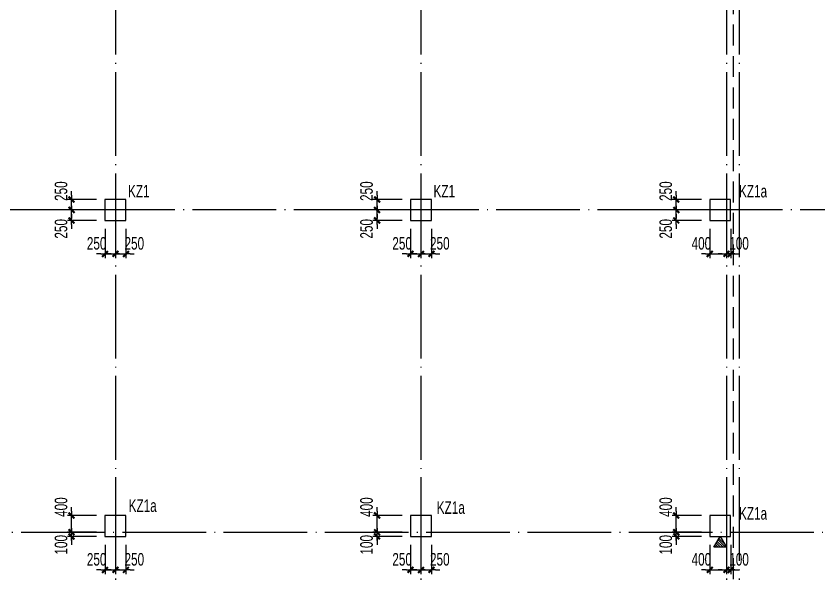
# Model space of a CAD drawing. Extents: x -21254 to 860439, y -324318 to 454338.
# Drawn here: x 565609 to 584794, y -138010 to -124607 of the extents above; entities that cross this region are included whole.
import ezdxf

# ---------------------------------------------------------------- set-up
doc = ezdxf.new("R2010")
doc.units = 0
doc.header["$LTSCALE"] = 1000
doc.header["$MEASUREMENT"] = 0
doc.linetypes.add('DASHED', pattern=[0.75, 0.5, -0.25])
doc.linetypes.add('DOTE', pattern=[2.42, 2, -0.2, 0.02, -0.2])
doc.layers.get('0').update_dxf_attribs({"linetype": 'CONTINUOUS'})
doc.layers.get('Defpoints').update_dxf_attribs({"linetype": 'CONTINUOUS', "lineweight": 5})
for name, color, linetype in [('COLU', 7, 'CONTINUOUS'), ('COLU_DIM', 3, 'CONTINUOUS'), ('DIMENSION', 3, 'CONTINUOUS'), ('DOTE', 1, 'DOTE'), ('S_BEAMDIMMASS', 2, 'CONTINUOUS'), ('TEXT', 7, 'CONTINUOUS'), ('洞口', 253, 'CONTINUOUS')]:
    doc.layers.add(name, color=color, linetype=linetype)
doc.styles.add('BW_Dim', font='Bweng.shx', dxfattribs={"width": 0.7, "bigfont": 'hztxt.shx'})
doc.dimstyles.new('Cyz_100_100', dxfattribs={"dimtxt": 300, "dimasz": 100, "dimexe": 100, "dimexo": 200, "dimgap": 100, "dimtad": 1, "dimdec": 0, "dimzin": 0, "dimdsep": 46, "dimtxsty": 'BW_Dim', "dimblk": '_bwk', "dimcen": 0, "dimclrt": 7, "dimadec": 0, "dimazin": 0, "dimtfac": 1, "dimtdec": 0, "dimtix": 1, "dimtmove": 2, "dimatfit": 0, "dimfxl": 1, "dimtolj": 1, "dimtzin": 0, "dimarcsym": 0})

# ---------------------------------------------------------------- blocks, each defined once
blk = doc.blocks.new('_bwk')
blk.add_line((-1, 0), (0, 0))
blk.add_lwpolyline([(-0.7, -0.7, 0.5, 0.5, 0), (0.7, 0.7, 0.5, 0.5, 0)], format="xyseb")
blk = doc.blocks.new('*D3033')
at = {"layer": 'COLU_DIM', "color": 0, "lineweight": -2, "transparency": 16777216}
for p, q in [((581385, -129141), (581385, -129041)), ((581985, -129241), (581285, -129241)), ((581385, -129491), (581385, -129241)), ((581985, -129491), (581285, -129491)), ((581385, -129591), (581385, -129691))]:
    blk.add_line(p, q, dxfattribs=at)
at = {"layer": 'Defpoints', "color": 0, "transparency": 16777216}
for p in [(581385, -129241), (582185, -129241), (582185, -129491)]:
    blk.add_point(p, dxfattribs=at)
at = {"layer": 'COLU_DIM', "color": 0, "lineweight": -2, "transparency": 16777216, "xscale": 100, "yscale": 100, "zscale": 100}
for p, rotation in [((581385, -129241), 270), ((581385, -129491), 90)]:
    blk.add_blockref('_bwk', p, dxfattribs=dict(at, rotation=rotation))
at = {"layer": 'COLU_DIM', "color": 7, "transparency": 16777216, "insert": (581135, -129691), "char_height": 300, "attachment_point": 5, "rotation": 90, "style": 'BW_Dim'}
blk.add_mtext('\\A1;250', dxfattribs=at)
blk = doc.blocks.new('*D3034')
at = {"layer": 'COLU_DIM', "color": 0, "lineweight": -2, "transparency": 16777216}
for p, q in [((581385, -128891), (581385, -128791)), ((581985, -128991), (581285, -128991)), ((581385, -129241), (581385, -128991)), ((581985, -129241), (581285, -129241)), ((581385, -129341), (581385, -129441))]:
    blk.add_line(p, q, dxfattribs=at)
at = {"layer": 'Defpoints', "color": 0, "transparency": 16777216}
for p in [(581385, -128991), (582185, -128991), (582185, -129241)]:
    blk.add_point(p, dxfattribs=at)
at = {"layer": 'COLU_DIM', "color": 0, "lineweight": -2, "transparency": 16777216, "xscale": 100, "yscale": 100, "zscale": 100}
for p, rotation in [((581385, -128991), 270), ((581385, -129241), 90)]:
    blk.add_blockref('_bwk', p, dxfattribs=dict(at, rotation=rotation))
at = {"layer": 'COLU_DIM', "color": 7, "transparency": 16777216, "insert": (581135, -128791), "char_height": 300, "attachment_point": 5, "rotation": 90, "style": 'BW_Dim'}
blk.add_mtext('\\A1;250', dxfattribs=at)
blk = doc.blocks.new('*D3035')
at = {"layer": 'COLU_DIM', "color": 0, "lineweight": -2, "transparency": 16777216}
for p, q in [((582185, -129691), (582185, -130391)), ((582585, -129691), (582585, -130391)), ((582085, -130291), (581985, -130291)), ((582185, -130291), (582585, -130291)), ((582685, -130291), (582785, -130291))]:
    blk.add_line(p, q, dxfattribs=at)
at = {"layer": 'Defpoints', "color": 0, "transparency": 16777216}
for p in [(582185, -129491), (582585, -129491), (582585, -130291)]:
    blk.add_point(p, dxfattribs=at)
at = {"layer": 'COLU_DIM', "color": 0, "lineweight": -2, "transparency": 16777216, "xscale": 100, "yscale": 100, "zscale": 100}
blk.add_blockref('_bwk', (582185, -130291), dxfattribs=at)
at = {"layer": 'COLU_DIM', "color": 0, "lineweight": -2, "transparency": 16777216, "xscale": 100, "yscale": 100, "zscale": 100, "rotation": 180}
blk.add_blockref('_bwk', (582585, -130291), dxfattribs=at)
at = {"layer": 'COLU_DIM', "color": 7, "transparency": 16777216, "insert": (581985, -130041), "char_height": 300, "attachment_point": 5, "style": 'BW_Dim'}
blk.add_mtext('\\A1;400', dxfattribs=at)
blk = doc.blocks.new('*D3036')
at = {"layer": 'COLU_DIM', "color": 0, "lineweight": -2, "transparency": 16777216}
for p, q in [((582585, -129691), (582585, -130391)), ((582685, -129691), (582685, -130391)), ((582485, -130291), (582385, -130291)), ((582585, -130291), (582685, -130291)), ((582785, -130291), (582885, -130291))]:
    blk.add_line(p, q, dxfattribs=at)
at = {"layer": 'Defpoints', "color": 0, "transparency": 16777216}
for p in [(582585, -129491), (582685, -129491), (582685, -130291)]:
    blk.add_point(p, dxfattribs=at)
at = {"layer": 'COLU_DIM', "color": 0, "lineweight": -2, "transparency": 16777216, "xscale": 100, "yscale": 100, "zscale": 100}
blk.add_blockref('_bwk', (582585, -130291), dxfattribs=at)
at = {"layer": 'COLU_DIM', "color": 0, "lineweight": -2, "transparency": 16777216, "xscale": 100, "yscale": 100, "zscale": 100, "rotation": 180}
blk.add_blockref('_bwk', (582685, -130291), dxfattribs=at)
at = {"layer": 'COLU_DIM', "color": 7, "transparency": 16777216, "insert": (582885, -130041), "char_height": 300, "attachment_point": 5, "style": 'BW_Dim'}
blk.add_mtext('\\A1;100', dxfattribs=at)
blk = doc.blocks.new('*D3037')
at = {"layer": 'COLU_DIM', "color": 0, "lineweight": -2, "transparency": 16777216}
for p, q in [((574235, -129141), (574235, -129041)), ((574835, -129241), (574135, -129241)), ((574235, -129491), (574235, -129241)), ((574835, -129491), (574135, -129491)), ((574235, -129591), (574235, -129691))]:
    blk.add_line(p, q, dxfattribs=at)
at = {"layer": 'Defpoints', "color": 0, "transparency": 16777216}
for p in [(574235, -129241), (575035, -129241), (575035, -129491)]:
    blk.add_point(p, dxfattribs=at)
at = {"layer": 'COLU_DIM', "color": 0, "lineweight": -2, "transparency": 16777216, "xscale": 100, "yscale": 100, "zscale": 100}
for p, rotation in [((574235, -129241), 270), ((574235, -129491), 90)]:
    blk.add_blockref('_bwk', p, dxfattribs=dict(at, rotation=rotation))
at = {"layer": 'COLU_DIM', "color": 7, "transparency": 16777216, "insert": (573985, -129691), "char_height": 300, "attachment_point": 5, "rotation": 90, "style": 'BW_Dim'}
blk.add_mtext('\\A1;250', dxfattribs=at)
blk = doc.blocks.new('*D3038')
at = {"layer": 'COLU_DIM', "color": 0, "lineweight": -2, "transparency": 16777216}
for p, q in [((574235, -128891), (574235, -128791)), ((574835, -128991), (574135, -128991)), ((574235, -129241), (574235, -128991)), ((574835, -129241), (574135, -129241)), ((574235, -129341), (574235, -129441))]:
    blk.add_line(p, q, dxfattribs=at)
at = {"layer": 'Defpoints', "color": 0, "transparency": 16777216}
for p in [(574235, -128991), (575035, -128991), (575035, -129241)]:
    blk.add_point(p, dxfattribs=at)
at = {"layer": 'COLU_DIM', "color": 0, "lineweight": -2, "transparency": 16777216, "xscale": 100, "yscale": 100, "zscale": 100}
for p, rotation in [((574235, -128991), 270), ((574235, -129241), 90)]:
    blk.add_blockref('_bwk', p, dxfattribs=dict(at, rotation=rotation))
at = {"layer": 'COLU_DIM', "color": 7, "transparency": 16777216, "insert": (573985, -128791), "char_height": 300, "attachment_point": 5, "rotation": 90, "style": 'BW_Dim'}
blk.add_mtext('\\A1;250', dxfattribs=at)
blk = doc.blocks.new('*D3039')
at = {"layer": 'COLU_DIM', "color": 0, "lineweight": -2, "transparency": 16777216}
for p, q in [((575035, -129691), (575035, -130391)), ((575285, -129691), (575285, -130391)), ((574935, -130291), (574835, -130291)), ((575035, -130291), (575285, -130291)), ((575385, -130291), (575485, -130291))]:
    blk.add_line(p, q, dxfattribs=at)
at = {"layer": 'Defpoints', "color": 0, "transparency": 16777216}
for p in [(575035, -129491), (575285, -129491), (575285, -130291)]:
    blk.add_point(p, dxfattribs=at)
at = {"layer": 'COLU_DIM', "color": 0, "lineweight": -2, "transparency": 16777216, "xscale": 100, "yscale": 100, "zscale": 100}
blk.add_blockref('_bwk', (575035, -130291), dxfattribs=at)
at = {"layer": 'COLU_DIM', "color": 0, "lineweight": -2, "transparency": 16777216, "xscale": 100, "yscale": 100, "zscale": 100, "rotation": 180}
blk.add_blockref('_bwk', (575285, -130291), dxfattribs=at)
at = {"layer": 'COLU_DIM', "color": 7, "transparency": 16777216, "insert": (574835, -130041), "char_height": 300, "attachment_point": 5, "style": 'BW_Dim'}
blk.add_mtext('\\A1;250', dxfattribs=at)
blk = doc.blocks.new('*D3040')
at = {"layer": 'COLU_DIM', "color": 0, "lineweight": -2, "transparency": 16777216}
for p, q in [((575285, -129691), (575285, -130391)), ((575535, -129691), (575535, -130391)), ((575185, -130291), (575085, -130291)), ((575285, -130291), (575535, -130291)), ((575635, -130291), (575735, -130291))]:
    blk.add_line(p, q, dxfattribs=at)
at = {"layer": 'Defpoints', "color": 0, "transparency": 16777216}
for p in [(575285, -129491), (575535, -129491), (575535, -130291)]:
    blk.add_point(p, dxfattribs=at)
at = {"layer": 'COLU_DIM', "color": 0, "lineweight": -2, "transparency": 16777216, "xscale": 100, "yscale": 100, "zscale": 100}
blk.add_blockref('_bwk', (575285, -130291), dxfattribs=at)
at = {"layer": 'COLU_DIM', "color": 0, "lineweight": -2, "transparency": 16777216, "xscale": 100, "yscale": 100, "zscale": 100, "rotation": 180}
blk.add_blockref('_bwk', (575535, -130291), dxfattribs=at)
at = {"layer": 'COLU_DIM', "color": 7, "transparency": 16777216, "insert": (575735, -130041), "char_height": 300, "attachment_point": 5, "style": 'BW_Dim'}
blk.add_mtext('\\A1;250', dxfattribs=at)
blk = doc.blocks.new('*D3041')
at = {"layer": 'COLU_DIM', "color": 0, "lineweight": -2, "transparency": 16777216}
for p, q in [((566935, -129141), (566935, -129041)), ((567535, -129241), (566835, -129241)), ((566935, -129491), (566935, -129241)), ((567535, -129491), (566835, -129491)), ((566935, -129591), (566935, -129691))]:
    blk.add_line(p, q, dxfattribs=at)
at = {"layer": 'Defpoints', "color": 0, "transparency": 16777216}
for p in [(566935, -129241), (567735, -129241), (567735, -129491)]:
    blk.add_point(p, dxfattribs=at)
at = {"layer": 'COLU_DIM', "color": 0, "lineweight": -2, "transparency": 16777216, "xscale": 100, "yscale": 100, "zscale": 100}
for p, rotation in [((566935, -129241), 270), ((566935, -129491), 90)]:
    blk.add_blockref('_bwk', p, dxfattribs=dict(at, rotation=rotation))
at = {"layer": 'COLU_DIM', "color": 7, "transparency": 16777216, "insert": (566685, -129691), "char_height": 300, "attachment_point": 5, "rotation": 90, "style": 'BW_Dim'}
blk.add_mtext('\\A1;250', dxfattribs=at)
blk = doc.blocks.new('*D3042')
at = {"layer": 'COLU_DIM', "color": 0, "lineweight": -2, "transparency": 16777216}
for p, q in [((566935, -128891), (566935, -128791)), ((567535, -128991), (566835, -128991)), ((566935, -129241), (566935, -128991)), ((567535, -129241), (566835, -129241)), ((566935, -129341), (566935, -129441))]:
    blk.add_line(p, q, dxfattribs=at)
at = {"layer": 'Defpoints', "color": 0, "transparency": 16777216}
for p in [(566935, -128991), (567735, -128991), (567735, -129241)]:
    blk.add_point(p, dxfattribs=at)
at = {"layer": 'COLU_DIM', "color": 0, "lineweight": -2, "transparency": 16777216, "xscale": 100, "yscale": 100, "zscale": 100}
for p, rotation in [((566935, -128991), 270), ((566935, -129241), 90)]:
    blk.add_blockref('_bwk', p, dxfattribs=dict(at, rotation=rotation))
at = {"layer": 'COLU_DIM', "color": 7, "transparency": 16777216, "insert": (566685, -128791), "char_height": 300, "attachment_point": 5, "rotation": 90, "style": 'BW_Dim'}
blk.add_mtext('\\A1;250', dxfattribs=at)
blk = doc.blocks.new('*D3043')
at = {"layer": 'COLU_DIM', "color": 0, "lineweight": -2, "transparency": 16777216}
for p, q in [((567735, -129691), (567735, -130391)), ((567985, -129691), (567985, -130391)), ((567635, -130291), (567535, -130291)), ((567735, -130291), (567985, -130291)), ((568085, -130291), (568185, -130291))]:
    blk.add_line(p, q, dxfattribs=at)
at = {"layer": 'Defpoints', "color": 0, "transparency": 16777216}
for p in [(567735, -129491), (567985, -129491), (567985, -130291)]:
    blk.add_point(p, dxfattribs=at)
at = {"layer": 'COLU_DIM', "color": 0, "lineweight": -2, "transparency": 16777216, "xscale": 100, "yscale": 100, "zscale": 100}
blk.add_blockref('_bwk', (567735, -130291), dxfattribs=at)
at = {"layer": 'COLU_DIM', "color": 0, "lineweight": -2, "transparency": 16777216, "xscale": 100, "yscale": 100, "zscale": 100, "rotation": 180}
blk.add_blockref('_bwk', (567985, -130291), dxfattribs=at)
at = {"layer": 'COLU_DIM', "color": 7, "transparency": 16777216, "insert": (567535, -130041), "char_height": 300, "attachment_point": 5, "style": 'BW_Dim'}
blk.add_mtext('\\A1;250', dxfattribs=at)
blk = doc.blocks.new('*D3044')
at = {"layer": 'COLU_DIM', "color": 0, "lineweight": -2, "transparency": 16777216}
for p, q in [((567985, -129691), (567985, -130391)), ((568235, -129691), (568235, -130391)), ((567885, -130291), (567785, -130291)), ((567985, -130291), (568235, -130291)), ((568335, -130291), (568435, -130291))]:
    blk.add_line(p, q, dxfattribs=at)
at = {"layer": 'Defpoints', "color": 0, "transparency": 16777216}
for p in [(567985, -129491), (568235, -129491), (568235, -130291)]:
    blk.add_point(p, dxfattribs=at)
at = {"layer": 'COLU_DIM', "color": 0, "lineweight": -2, "transparency": 16777216, "xscale": 100, "yscale": 100, "zscale": 100}
blk.add_blockref('_bwk', (567985, -130291), dxfattribs=at)
at = {"layer": 'COLU_DIM', "color": 0, "lineweight": -2, "transparency": 16777216, "xscale": 100, "yscale": 100, "zscale": 100, "rotation": 180}
blk.add_blockref('_bwk', (568235, -130291), dxfattribs=at)
at = {"layer": 'COLU_DIM', "color": 7, "transparency": 16777216, "insert": (568435, -130041), "char_height": 300, "attachment_point": 5, "style": 'BW_Dim'}
blk.add_mtext('\\A1;250', dxfattribs=at)
blk = doc.blocks.new('*D3049')
at = {"layer": 'COLU_DIM', "color": 0, "lineweight": -2, "transparency": 16777216}
for p, q in [((581385, -136841), (581385, -136741)), ((581985, -136941), (581285, -136941)), ((581385, -137041), (581385, -136941)), ((581985, -137041), (581285, -137041)), ((581385, -137141), (581385, -137241))]:
    blk.add_line(p, q, dxfattribs=at)
at = {"layer": 'Defpoints', "color": 0, "transparency": 16777216}
for p in [(581385, -136941), (582185, -136941), (582185, -137041)]:
    blk.add_point(p, dxfattribs=at)
at = {"layer": 'COLU_DIM', "color": 0, "lineweight": -2, "transparency": 16777216, "xscale": 100, "yscale": 100, "zscale": 100}
for p, rotation in [((581385, -136941), 270), ((581385, -137041), 90)]:
    blk.add_blockref('_bwk', p, dxfattribs=dict(at, rotation=rotation))
at = {"layer": 'COLU_DIM', "color": 7, "transparency": 16777216, "insert": (581135, -137241), "char_height": 300, "attachment_point": 5, "rotation": 90, "style": 'BW_Dim'}
blk.add_mtext('\\A1;100', dxfattribs=at)
blk = doc.blocks.new('*D3050')
at = {"layer": 'COLU_DIM', "color": 0, "lineweight": -2, "transparency": 16777216}
for p, q in [((581385, -136441), (581385, -136341)), ((581985, -136541), (581285, -136541)), ((581385, -136941), (581385, -136541)), ((581985, -136941), (581285, -136941)), ((581385, -137041), (581385, -137141))]:
    blk.add_line(p, q, dxfattribs=at)
at = {"layer": 'Defpoints', "color": 0, "transparency": 16777216}
for p in [(581385, -136541), (582185, -136541), (582185, -136941)]:
    blk.add_point(p, dxfattribs=at)
at = {"layer": 'COLU_DIM', "color": 0, "lineweight": -2, "transparency": 16777216, "xscale": 100, "yscale": 100, "zscale": 100}
for p, rotation in [((581385, -136541), 270), ((581385, -136941), 90)]:
    blk.add_blockref('_bwk', p, dxfattribs=dict(at, rotation=rotation))
at = {"layer": 'COLU_DIM', "color": 7, "transparency": 16777216, "insert": (581135, -136341), "char_height": 300, "attachment_point": 5, "rotation": 90, "style": 'BW_Dim'}
blk.add_mtext('\\A1;400', dxfattribs=at)
blk = doc.blocks.new('*D3051')
at = {"layer": 'COLU_DIM', "color": 0, "lineweight": -2, "transparency": 16777216}
for p, q in [((582185, -137241), (582185, -137941)), ((582585, -137241), (582585, -137941)), ((582085, -137841), (581985, -137841)), ((582185, -137841), (582585, -137841)), ((582685, -137841), (582785, -137841))]:
    blk.add_line(p, q, dxfattribs=at)
at = {"layer": 'Defpoints', "color": 0, "transparency": 16777216}
for p in [(582185, -137041), (582585, -137041), (582585, -137841)]:
    blk.add_point(p, dxfattribs=at)
at = {"layer": 'COLU_DIM', "color": 0, "lineweight": -2, "transparency": 16777216, "xscale": 100, "yscale": 100, "zscale": 100}
blk.add_blockref('_bwk', (582185, -137841), dxfattribs=at)
at = {"layer": 'COLU_DIM', "color": 0, "lineweight": -2, "transparency": 16777216, "xscale": 100, "yscale": 100, "zscale": 100, "rotation": 180}
blk.add_blockref('_bwk', (582585, -137841), dxfattribs=at)
at = {"layer": 'COLU_DIM', "color": 7, "transparency": 16777216, "insert": (581985, -137591), "char_height": 300, "attachment_point": 5, "style": 'BW_Dim'}
blk.add_mtext('\\A1;400', dxfattribs=at)
blk = doc.blocks.new('*D3052')
at = {"layer": 'COLU_DIM', "color": 0, "lineweight": -2, "transparency": 16777216}
for p, q in [((582585, -137241), (582585, -137941)), ((582685, -137241), (582685, -137941)), ((582485, -137841), (582385, -137841)), ((582585, -137841), (582685, -137841)), ((582785, -137841), (582885, -137841))]:
    blk.add_line(p, q, dxfattribs=at)
at = {"layer": 'Defpoints', "color": 0, "transparency": 16777216}
for p in [(582585, -137041), (582685, -137041), (582685, -137841)]:
    blk.add_point(p, dxfattribs=at)
at = {"layer": 'COLU_DIM', "color": 0, "lineweight": -2, "transparency": 16777216, "xscale": 100, "yscale": 100, "zscale": 100}
blk.add_blockref('_bwk', (582585, -137841), dxfattribs=at)
at = {"layer": 'COLU_DIM', "color": 0, "lineweight": -2, "transparency": 16777216, "xscale": 100, "yscale": 100, "zscale": 100, "rotation": 180}
blk.add_blockref('_bwk', (582685, -137841), dxfattribs=at)
at = {"layer": 'COLU_DIM', "color": 7, "transparency": 16777216, "insert": (582885, -137591), "char_height": 300, "attachment_point": 5, "style": 'BW_Dim'}
blk.add_mtext('\\A1;100', dxfattribs=at)
blk = doc.blocks.new('*D3053')
at = {"layer": 'COLU_DIM', "color": 0, "lineweight": -2, "transparency": 16777216}
for p, q in [((574235, -136841), (574235, -136741)), ((574835, -136941), (574135, -136941)), ((574235, -137041), (574235, -136941)), ((574835, -137041), (574135, -137041)), ((574235, -137141), (574235, -137241))]:
    blk.add_line(p, q, dxfattribs=at)
at = {"layer": 'Defpoints', "color": 0, "transparency": 16777216}
for p in [(574235, -136941), (575035, -136941), (575035, -137041)]:
    blk.add_point(p, dxfattribs=at)
at = {"layer": 'COLU_DIM', "color": 0, "lineweight": -2, "transparency": 16777216, "xscale": 100, "yscale": 100, "zscale": 100}
for p, rotation in [((574235, -136941), 270), ((574235, -137041), 90)]:
    blk.add_blockref('_bwk', p, dxfattribs=dict(at, rotation=rotation))
at = {"layer": 'COLU_DIM', "color": 7, "transparency": 16777216, "insert": (573985, -137241), "char_height": 300, "attachment_point": 5, "rotation": 90, "style": 'BW_Dim'}
blk.add_mtext('\\A1;100', dxfattribs=at)
blk = doc.blocks.new('*D3054')
at = {"layer": 'COLU_DIM', "color": 0, "lineweight": -2, "transparency": 16777216}
for p, q in [((574235, -136441), (574235, -136341)), ((574835, -136541), (574135, -136541)), ((574235, -136941), (574235, -136541)), ((574835, -136941), (574135, -136941)), ((574235, -137041), (574235, -137141))]:
    blk.add_line(p, q, dxfattribs=at)
at = {"layer": 'Defpoints', "color": 0, "transparency": 16777216}
for p in [(574235, -136541), (575035, -136541), (575035, -136941)]:
    blk.add_point(p, dxfattribs=at)
at = {"layer": 'COLU_DIM', "color": 0, "lineweight": -2, "transparency": 16777216, "xscale": 100, "yscale": 100, "zscale": 100}
for p, rotation in [((574235, -136541), 270), ((574235, -136941), 90)]:
    blk.add_blockref('_bwk', p, dxfattribs=dict(at, rotation=rotation))
at = {"layer": 'COLU_DIM', "color": 7, "transparency": 16777216, "insert": (573985, -136341), "char_height": 300, "attachment_point": 5, "rotation": 90, "style": 'BW_Dim'}
blk.add_mtext('\\A1;400', dxfattribs=at)
blk = doc.blocks.new('*D3055')
at = {"layer": 'COLU_DIM', "color": 0, "lineweight": -2, "transparency": 16777216}
for p, q in [((575035, -137241), (575035, -137941)), ((575285, -137241), (575285, -137941)), ((574935, -137841), (574835, -137841)), ((575035, -137841), (575285, -137841)), ((575385, -137841), (575485, -137841))]:
    blk.add_line(p, q, dxfattribs=at)
at = {"layer": 'Defpoints', "color": 0, "transparency": 16777216}
for p in [(575035, -137041), (575285, -137041), (575285, -137841)]:
    blk.add_point(p, dxfattribs=at)
at = {"layer": 'COLU_DIM', "color": 0, "lineweight": -2, "transparency": 16777216, "xscale": 100, "yscale": 100, "zscale": 100}
blk.add_blockref('_bwk', (575035, -137841), dxfattribs=at)
at = {"layer": 'COLU_DIM', "color": 0, "lineweight": -2, "transparency": 16777216, "xscale": 100, "yscale": 100, "zscale": 100, "rotation": 180}
blk.add_blockref('_bwk', (575285, -137841), dxfattribs=at)
at = {"layer": 'COLU_DIM', "color": 7, "transparency": 16777216, "insert": (574835, -137591), "char_height": 300, "attachment_point": 5, "style": 'BW_Dim'}
blk.add_mtext('\\A1;250', dxfattribs=at)
blk = doc.blocks.new('*D3056')
at = {"layer": 'COLU_DIM', "color": 0, "lineweight": -2, "transparency": 16777216}
for p, q in [((575285, -137241), (575285, -137941)), ((575535, -137241), (575535, -137941)), ((575185, -137841), (575085, -137841)), ((575285, -137841), (575535, -137841)), ((575635, -137841), (575735, -137841))]:
    blk.add_line(p, q, dxfattribs=at)
at = {"layer": 'Defpoints', "color": 0, "transparency": 16777216}
for p in [(575285, -137041), (575535, -137041), (575535, -137841)]:
    blk.add_point(p, dxfattribs=at)
at = {"layer": 'COLU_DIM', "color": 0, "lineweight": -2, "transparency": 16777216, "xscale": 100, "yscale": 100, "zscale": 100}
blk.add_blockref('_bwk', (575285, -137841), dxfattribs=at)
at = {"layer": 'COLU_DIM', "color": 0, "lineweight": -2, "transparency": 16777216, "xscale": 100, "yscale": 100, "zscale": 100, "rotation": 180}
blk.add_blockref('_bwk', (575535, -137841), dxfattribs=at)
at = {"layer": 'COLU_DIM', "color": 7, "transparency": 16777216, "insert": (575735, -137591), "char_height": 300, "attachment_point": 5, "style": 'BW_Dim'}
blk.add_mtext('\\A1;250', dxfattribs=at)
blk = doc.blocks.new('*D3057')
at = {"layer": 'COLU_DIM', "color": 0, "lineweight": -2, "transparency": 16777216}
for p, q in [((566935, -136841), (566935, -136741)), ((567535, -136941), (566835, -136941)), ((566935, -137041), (566935, -136941)), ((567535, -137041), (566835, -137041)), ((566935, -137141), (566935, -137241))]:
    blk.add_line(p, q, dxfattribs=at)
at = {"layer": 'Defpoints', "color": 0, "transparency": 16777216}
for p in [(566935, -136941), (567735, -136941), (567735, -137041)]:
    blk.add_point(p, dxfattribs=at)
at = {"layer": 'COLU_DIM', "color": 0, "lineweight": -2, "transparency": 16777216, "xscale": 100, "yscale": 100, "zscale": 100}
for p, rotation in [((566935, -136941), 270), ((566935, -137041), 90)]:
    blk.add_blockref('_bwk', p, dxfattribs=dict(at, rotation=rotation))
at = {"layer": 'COLU_DIM', "color": 7, "transparency": 16777216, "insert": (566685, -137241), "char_height": 300, "attachment_point": 5, "rotation": 90, "style": 'BW_Dim'}
blk.add_mtext('\\A1;100', dxfattribs=at)
blk = doc.blocks.new('*D3058')
at = {"layer": 'COLU_DIM', "color": 0, "lineweight": -2, "transparency": 16777216}
for p, q in [((566935, -136441), (566935, -136341)), ((567535, -136541), (566835, -136541)), ((566935, -136941), (566935, -136541)), ((567535, -136941), (566835, -136941)), ((566935, -137041), (566935, -137141))]:
    blk.add_line(p, q, dxfattribs=at)
at = {"layer": 'Defpoints', "color": 0, "transparency": 16777216}
for p in [(566935, -136541), (567735, -136541), (567735, -136941)]:
    blk.add_point(p, dxfattribs=at)
at = {"layer": 'COLU_DIM', "color": 0, "lineweight": -2, "transparency": 16777216, "xscale": 100, "yscale": 100, "zscale": 100}
for p, rotation in [((566935, -136541), 270), ((566935, -136941), 90)]:
    blk.add_blockref('_bwk', p, dxfattribs=dict(at, rotation=rotation))
at = {"layer": 'COLU_DIM', "color": 7, "transparency": 16777216, "insert": (566685, -136341), "char_height": 300, "attachment_point": 5, "rotation": 90, "style": 'BW_Dim'}
blk.add_mtext('\\A1;400', dxfattribs=at)
blk = doc.blocks.new('*D3059')
at = {"layer": 'COLU_DIM', "color": 0, "lineweight": -2, "transparency": 16777216}
for p, q in [((567735, -137241), (567735, -137941)), ((567985, -137241), (567985, -137941)), ((567635, -137841), (567535, -137841)), ((567735, -137841), (567985, -137841)), ((568085, -137841), (568185, -137841))]:
    blk.add_line(p, q, dxfattribs=at)
at = {"layer": 'Defpoints', "color": 0, "transparency": 16777216}
for p in [(567735, -137041), (567985, -137041), (567985, -137841)]:
    blk.add_point(p, dxfattribs=at)
at = {"layer": 'COLU_DIM', "color": 0, "lineweight": -2, "transparency": 16777216, "xscale": 100, "yscale": 100, "zscale": 100}
blk.add_blockref('_bwk', (567735, -137841), dxfattribs=at)
at = {"layer": 'COLU_DIM', "color": 0, "lineweight": -2, "transparency": 16777216, "xscale": 100, "yscale": 100, "zscale": 100, "rotation": 180}
blk.add_blockref('_bwk', (567985, -137841), dxfattribs=at)
at = {"layer": 'COLU_DIM', "color": 7, "transparency": 16777216, "insert": (567535, -137591), "char_height": 300, "attachment_point": 5, "style": 'BW_Dim'}
blk.add_mtext('\\A1;250', dxfattribs=at)
blk = doc.blocks.new('*D3060')
at = {"layer": 'COLU_DIM', "color": 0, "lineweight": -2, "transparency": 16777216}
for p, q in [((567985, -137241), (567985, -137941)), ((568235, -137241), (568235, -137941)), ((567885, -137841), (567785, -137841)), ((567985, -137841), (568235, -137841)), ((568335, -137841), (568435, -137841))]:
    blk.add_line(p, q, dxfattribs=at)
at = {"layer": 'Defpoints', "color": 0, "transparency": 16777216}
for p in [(567985, -137041), (568235, -137041), (568235, -137841)]:
    blk.add_point(p, dxfattribs=at)
at = {"layer": 'COLU_DIM', "color": 0, "lineweight": -2, "transparency": 16777216, "xscale": 100, "yscale": 100, "zscale": 100}
blk.add_blockref('_bwk', (567985, -137841), dxfattribs=at)
at = {"layer": 'COLU_DIM', "color": 0, "lineweight": -2, "transparency": 16777216, "xscale": 100, "yscale": 100, "zscale": 100, "rotation": 180}
blk.add_blockref('_bwk', (568235, -137841), dxfattribs=at)
at = {"layer": 'COLU_DIM', "color": 7, "transparency": 16777216, "insert": (568435, -137591), "char_height": 300, "attachment_point": 5, "style": 'BW_Dim'}
blk.add_mtext('\\A1;250', dxfattribs=at)
blk = doc.blocks.new('BW-256606262', base_point=(-918926, -559722))
at = {"layer": 'DIMENSION'}
h = blk.add_hatch(dxfattribs=at)
h.set_pattern_fill('METAL', color=256, scale=10, angle=180, style=0)
h.set_pattern_definition([(135, (1017048.446, -397219.973), (28.28427125, 28.28427125), [])])
h.paths.add_polyline_path([(-918776, -559462), (-918626, -559722), (-918926, -559722)])
for p, q in [((-918926, -559722), (-918776, -559462)), ((-918776, -559462), (-918626, -559722)), ((-918626, -559722), (-918926, -559722))]:
    blk.add_line(p, q, dxfattribs=at)

msp = doc.modelspace()

# ---------------------------------------------------------------- linework, layer by layer
at = {"layer": 'COLU'}
for points in [[(568234.609, -129490.958), (568234.609, -128990.958), (567734.609, -128990.958), (567734.609, -129490.958)], [(575534.609, -129490.958), (575534.609, -128990.958), (575034.609, -128990.958), (575034.609, -129490.958)], [(582684.609, -129490.958), (582684.609, -128990.958), (582184.609, -128990.958), (582184.609, -129490.958)], [(568234.609, -137040.958), (568234.609, -136540.958), (567734.609, -136540.958), (567734.609, -137040.958)], [(575534.609, -137040.958), (575534.609, -136540.958), (575034.609, -136540.958), (575034.609, -137040.958)], [(582684.609, -137040.958), (582684.609, -136540.958), (582184.609, -136540.958), (582184.609, -137040.958)]]:
    msp.add_lwpolyline(points, close=True, dxfattribs=at)
at = {"layer": 'DOTE', "linetype": 'DOTE'}
for p, q in [((567984.609, -82388.111), (567984.609, -138078.446)), ((575284.609, -82388.111), (575284.609, -138078.446)), ((582584.609, -82388.111), (582584.609, -138078.446)), ((582884.609, -82388.111), (582884.609, -138078.446)), ((634744.291, -129240.958), (558468.978, -129240.958)), ((558468.978, -136940.958), (634744.291, -136940.958))]:
    msp.add_line(p, q, dxfattribs=at)
at = {"layer": 'S_BEAMDIMMASS', "color": 6, "linetype": 'DASHED'}
msp.add_lwpolyline([(559087.331, -112812.267), (582742.914, -112812.267), (582742.914, -138263.442), (559087.331, -138263.442)], close=True, dxfattribs=at)

# ---------------------------------------------------------------- block references
at = {"layer": '洞口'}
msp.add_blockref('BW-256606262', (582284.609, -137300.766), dxfattribs=at)

# ---------------------------------------------------------------- texts
at = {"layer": 'TEXT', "style": 'BW_Dim', "width": 0.7}
for s, p in [('KZ1', (568284.609, -128940.958)), ('KZ1', (575584.609, -128940.958)), ('KZ1a', (582884.609, -128940.958)), ('KZ1a', (568300.081, -136455.416)), ('KZ1a', (575661.968, -136501.806)), ('KZ1a', (582884.609, -136640.958))]:
    msp.add_text(s, height=300, dxfattribs=at).set_placement(p)

# ---------------------------------------------------------------- dimensions: what is measured, and where the dimension line sits
at = {"layer": 'COLU_DIM'}
for base, p1, p2, picture, middle in [((566934.609, -128990.958), (567734.609, -129240.958), (567734.609, -128990.958), '*D3042', (566684.609, -128790.958)), ((574234.609, -128990.958), (575034.609, -129240.958), (575034.609, -128990.958), '*D3038', (573984.609, -128790.958)), ((581384.609, -128990.958), (582184.609, -129240.958), (582184.609, -128990.958), '*D3034', (581134.609, -128790.958)), ((566934.609, -129240.958), (567734.609, -129490.958), (567734.609, -129240.958), '*D3041', (566684.609, -129690.958)), ((574234.609, -129240.958), (575034.609, -129490.958), (575034.609, -129240.958), '*D3037', (573984.609, -129690.958)), ((581384.609, -129240.958), (582184.609, -129490.958), (582184.609, -129240.958), '*D3033', (581134.609, -129690.958)), ((566934.609, -136540.958), (567734.609, -136940.958), (567734.609, -136540.958), '*D3058', (566684.609, -136340.958)), ((574234.609, -136540.958), (575034.609, -136940.958), (575034.609, -136540.958), '*D3054', (573984.609, -136340.958)), ((581384.609, -136540.958), (582184.609, -136940.958), (582184.609, -136540.958), '*D3050', (581134.609, -136340.958)), ((566934.609, -136940.958), (567734.609, -137040.958), (567734.609, -136940.958), '*D3057', (566684.609, -137240.958)), ((574234.609, -136940.958), (575034.609, -137040.958), (575034.609, -136940.958), '*D3053', (573984.609, -137240.958)), ((581384.609, -136940.958), (582184.609, -137040.958), (582184.609, -136940.958), '*D3049', (581134.609, -137240.958))]:
    dim = msp.add_linear_dim(base=base, p1=p1, p2=p2, angle=90, dimstyle='Cyz_100_100', dxfattribs=at)
    dim.commit()
    dim.dimension.update_dxf_attribs({"geometry": picture, "text_midpoint": middle, "dimtype": 160})
for base, p1, p2, picture, middle in [((567984.609, -130290.958), (567734.609, -129490.958), (567984.609, -129490.958), '*D3043', (567534.609, -130040.958)), ((568234.609, -130290.958), (567984.609, -129490.958), (568234.609, -129490.958), '*D3044', (568434.609, -130040.958)), ((575284.609, -130290.958), (575034.609, -129490.958), (575284.609, -129490.958), '*D3039', (574834.609, -130040.958)), ((575534.609, -130290.958), (575284.609, -129490.958), (575534.609, -129490.958), '*D3040', (575734.609, -130040.958)), ((582584.609, -130290.958), (582184.609, -129490.958), (582584.609, -129490.958), '*D3035', (581984.609, -130040.958)), ((582684.609, -130290.958), (582584.609, -129490.958), (582684.609, -129490.958), '*D3036', (582884.609, -130040.958)), ((567984.609, -137840.958), (567734.609, -137040.958), (567984.609, -137040.958), '*D3059', (567534.609, -137590.958)), ((568234.609, -137840.958), (567984.609, -137040.958), (568234.609, -137040.958), '*D3060', (568434.609, -137590.958)), ((575284.609, -137840.958), (575034.609, -137040.958), (575284.609, -137040.958), '*D3055', (574834.609, -137590.958)), ((575534.609, -137840.958), (575284.609, -137040.958), (575534.609, -137040.958), '*D3056', (575734.609, -137590.958)), ((582584.609, -137840.958), (582184.609, -137040.958), (582584.609, -137040.958), '*D3051', (581984.609, -137590.958)), ((582684.609, -137840.958), (582584.609, -137040.958), (582684.609, -137040.958), '*D3052', (582884.609, -137590.958))]:
    dim = msp.add_linear_dim(base=base, p1=p1, p2=p2, dimstyle='Cyz_100_100', dxfattribs=at)
    dim.commit()
    dim.dimension.update_dxf_attribs({"geometry": picture, "text_midpoint": middle, "dimtype": 160})

doc.saveas('drawing.dxf')
